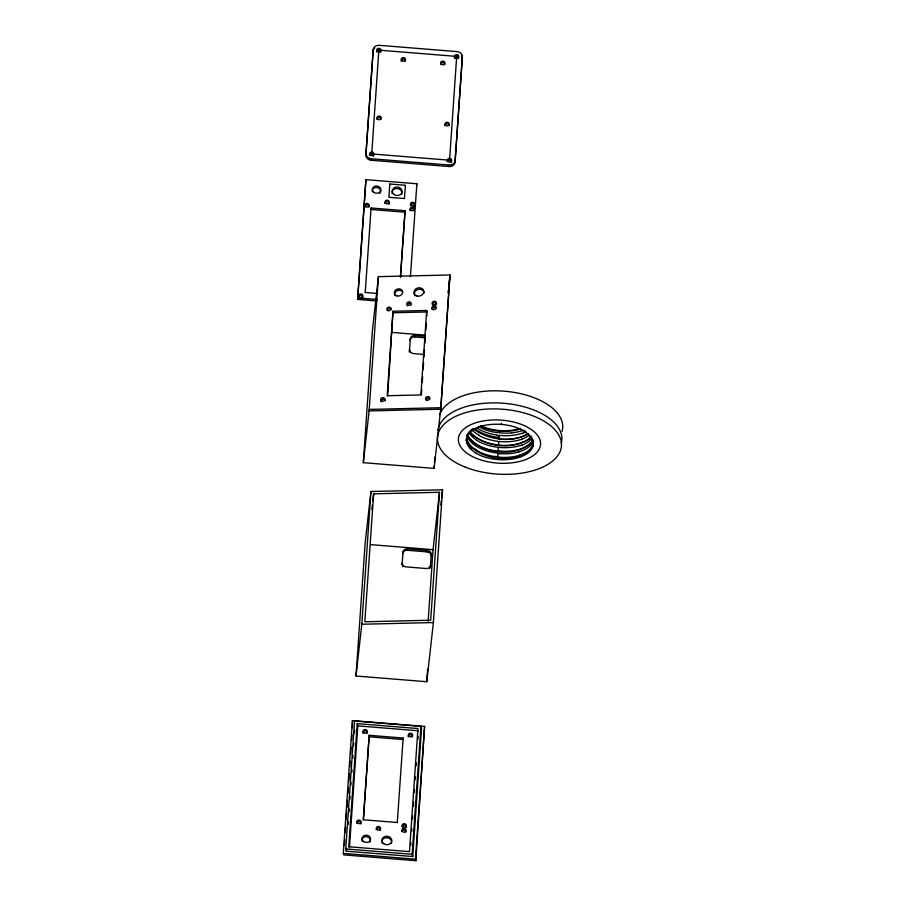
<?xml version="1.0" encoding="UTF-8"?>
<svg xmlns="http://www.w3.org/2000/svg" width="906" height="906" viewBox="0 0 906 906"><rect width="100%" height="100%" fill="white"/><g stroke="black" fill="none" stroke-linecap="round" stroke-linejoin="round"><path stroke-width="1.36" d="M365.899 154.96L373.204 49.694A5.685 4.836 6.4 0 1 379.195 45.323L457.02 51.597A5.685 4.836 6.4 0 1 462.354 56.885L455.05 162.151A5.685 4.836 6.4 0 1 449.059 166.523L371.222 160.249A5.685 4.836 6.4 0 1 365.899 154.96L373.204 49.694M376.907 300.973L357.621 299.41L365.922 179.66L416.873 183.771L410.407 276.772M357.621 299.41L365.922 179.66M365.209 292.547L371.098 207.995L405.061 210.724L400.509 276.908M363.317 462.672L372.457 329.92L378.425 276.658L450.01 274.971L440.882 407.723L434.076 468.379L363.317 462.672L369.297 409.41L440.882 407.723M378.425 276.658L369.127 410.916L440.712 409.229L449.84 276.477M343.295 853.361L352.434 720.598L424.586 726.419L415.854 860.7L343.702 854.879L343.295 853.361L415.458 859.171L415.854 860.7M344.371 845.094L344.756 839.511M345.231 832.523L345.616 826.929M346.103 819.941L346.579 812.954M346.964 807.371L347.451 800.383M347.927 793.396L348.312 787.801M348.787 780.813L349.274 773.826M349.75 766.838L350.135 761.255M350.622 754.268L351.098 747.28M351.585 740.293L351.97 734.698M352.445 727.711L352.434 720.598M356.001 676.012L365.129 543.249L370.939 491.494L442.524 489.806L433.396 622.558L426.76 681.72L356.001 676.012L361.811 624.245L370.939 491.494M345.764 848.933L354.563 721.006L420.95 726.363L421.539 728.605L412.74 856.532L346.352 851.176L345.764 848.933L412.151 854.29L412.74 856.532M346.352 851.176L346.545 848.367M348.187 824.46L348.38 821.651M349.059 811.81L349.252 809.001M349.931 799.16L350.124 796.351M350.894 785.106L351.086 782.286M351.766 772.444L351.958 769.636M352.728 758.39L352.921 755.581M353.6 745.74L353.793 742.931M354.473 733.09L354.665 730.27M357.224 723.645L348.753 846.748L409.478 851.64L417.949 728.537L357.224 723.645L357.813 725.887L349.444 847.586M373.634 493.838L364.835 621.765L430.69 620.214L439.489 492.286L373.634 493.838L372.853 500.859M393 311.256L387.19 395.729L420.882 394.937L426.692 310.464L393 311.256L387.677 395.82M400.429 276.976L405.061 210.724M363.317 819.851L369.195 735.298L403.159 738.039L397.281 822.591M369.195 735.298L363.385 819.783L397.349 822.523M409.512 352.117A4.258 3.624 6.4 0 1 409.41 351.109L410.327 338.765A4.258 3.624 6.4 0 1 414.823 335.48L425.39 336.341M402.094 564.766A4.258 3.624 6.4 0 1 402.094 564.438L403.011 552.094A4.258 3.624 6.4 0 1 407.507 548.821L427.315 550.418A4.258 3.624 6.4 0 1 431.313 554.381L430.395 566.714A4.258 3.624 6.4 0 1 429.569 568.64M421.369 395.027L421.754 389.399M422.241 382.355L422.626 376.726M423.113 369.682L423.6 362.638M423.985 357.009L424.472 349.965M424.959 342.932L425.344 337.292M425.831 330.26L426.307 323.216M426.794 316.183L426.692 310.464M455.05 162.151L462.354 56.885M434.076 468.379L434.268 465.593M434.461 462.796L434.846 457.202M410.645 845.491L410.837 842.693M411.607 831.504L411.8 828.707M412.479 818.911L412.672 816.113M413.34 806.329L413.634 802.127M414.302 792.331L414.495 789.534M415.175 779.749L415.367 776.952M416.137 765.763L416.33 762.954M417.96 739.183L418.153 736.385M412.151 854.29L420.95 726.363M428.13 621.357L433.057 549.67L439.489 492.286M426.76 681.72L427.621 669.138M415.458 859.171L424.586 726.419M498.3 447.711L498.096 450.69L499.455 450.826M498.515 444.665L498.719 441.686L497.688 441.562M498.934 438.629L499.138 435.65A33.126 17.35 6.2 0 1 496.986 435.344M499.444 431.097L499.342 432.592L497.315 432.332M501.403 424.404L501.482 423.227M371.222 160.249L371.392 158.765A5.685 4.836 6.4 0 1 366.058 153.488M371.098 207.995L370.928 209.467L404.891 212.208M371.902 509.297L372.377 505.084M416.703 185.254L416.873 183.771M410.327 338.765L410.158 340.248A4.258 3.624 6.4 0 1 414.654 336.964L425.22 337.813M409.41 351.109L409.58 349.625A4.258 3.624 6.4 0 0 413.578 353.589L424.144 354.439M414.654 336.964L414.823 335.48M403.011 552.094L402.842 553.577A4.258 3.624 6.4 0 1 407.338 550.293L427.145 551.89A4.258 3.624 6.4 0 1 431.143 555.854L431.313 554.381M402.094 564.438L402.264 562.954A4.258 3.624 6.4 0 0 406.262 566.918L426.069 568.515A4.258 3.624 6.4 0 0 430.565 565.242L430.395 566.714M449.059 166.523L449.217 165.039A5.685 4.836 6.4 0 0 455.208 160.679M407.338 550.293L407.507 548.821M447.994 292.978L448.3 290.226M448.912 284.733L450.01 274.971M403.159 738.039L403 739.523L369.036 736.782M427.145 551.89L427.315 550.418M440.826 504.936L441.29 500.814M441.596 498.062L442.524 489.806M532.49 443.668L532.411 444.2A33.126 16.58 5.3 0 1 524.132 453.453M533.441 445.129C521.777 466.647 476.239 460.78 466.069 440.146M533.09 440.678C517.836 458.866 479.58 454.608 467.077 434.733M531.482 437.077C514.2 450.746 484.325 448.017 469.467 431.562M528.538 433.476C511.697 443.057 488.674 440.373 473.453 428.912M523.011 441.992L522.343 442.253M522.717 445.073L522.128 445.299M523.17 430.18L522.241 430.52M522.966 433.238L521.935 433.612M513.056 432.57L511.777 432.706M393.397 312.751L427.088 311.958M361.811 624.245L433.396 622.558M371.392 158.765L449.217 165.039M365.277 292.468L377.508 293.453M357.791 297.938L377.066 299.49M391.902 332.423L425.14 335.107M370.735 544.642L433.057 549.67M357.813 725.887L418.538 730.78M499.115 453.872L497.892 453.747L497.688 456.726A33.126 17.384 6.2 0 1 494.846 456.364M476.148 453.226L475.435 452.785A25.085 13.137 3.9 0 1 471.63 449.693L471.313 449.297A33.08 17.327 3.9 0 1 481.652 426.137A33.08 17.327 3.9 0 1 526.918 433.351L527.722 433.895A29.83 15.617 3.9 0 1 533.124 445.027M476.137 449.795L474.982 449.048M526.918 433.351L527.598 433.895M373.034 51.166A5.685 4.836 6.4 0 1 374.767 48.007M461.596 55.889A5.685 4.836 6.4 0 1 462.185 58.358M447.258 161.687A2.129 1.812 6.4 0 1 449.92 159.954A2.129 1.812 6.4 0 1 451.211 162.684M454.506 58.414A2.129 1.812 6.4 0 1 456.443 56.081A2.129 1.812 6.4 0 1 458.595 58.403M376.67 52.129A2.129 1.812 6.4 0 1 378.617 49.807A2.129 1.812 6.4 0 1 380.758 52.129M369.433 155.413A2.129 1.812 6.4 0 1 371.981 153.646A2.129 1.812 6.4 0 1 373.487 156.24M440.554 63.93A2.14 1.823 6.4 0 1 443.045 62.65A2.14 1.823 6.4 0 1 444.744 64.768M401.132 61.132A2.129 1.812 6.4 0 1 403.193 59.071A2.129 1.812 6.4 0 1 405.322 61.2M376.805 119.218A2.14 1.823 6.4 0 1 381.064 119.139M444.823 125.504A2.14 1.823 6.4 0 1 446.862 123.748A2.14 1.823 6.4 0 1 449.093 125.458M364.778 207.044A2.129 1.812 6.4 0 1 366.771 204.892A2.129 1.812 6.4 0 1 368.946 207.044M362.038 298.629A2.129 1.812 6.4 0 1 359.036 298.391M358.55 297.564A2.129 1.812 6.4 0 1 360.543 295.413A2.129 1.812 6.4 0 1 362.728 297.564M410.056 210.702A2.129 1.812 6.4 0 1 412.06 208.55A2.129 1.812 6.4 0 1 414.235 210.702M384.869 203.476A2.129 1.812 6.4 0 1 387.417 201.721A2.129 1.812 6.4 0 1 388.923 204.314M410.361 205.209A2.129 1.812 6.4 0 1 412.977 203.793A2.129 1.812 6.4 0 1 414.472 206.206M413.125 207.281A2.129 1.812 6.4 0 1 412.728 207.349M372.287 191.766A4.258 3.624 6.4 0 1 377.315 187.576A4.258 3.624 6.4 0 1 379.852 193.374M392.139 193.533A4.972 4.236 6.4 0 1 397.27 188.539A4.972 4.236 6.4 0 1 401.664 194.303M532.943 446.103A33.477 17.531 3.9 0 1 510.474 459.285A33.477 17.531 3.9 0 1 476.114 453.306M471.346 449.297A33.126 18.143 5.2 0 1 469.772 447.598M520.44 428.368A32.661 17.101 3.9 0 1 480.474 425.605M520.667 428.923A33.08 17.327 3.9 0 1 480.191 426.126M511.879 432.875A33.126 17.361 6.2 0 1 499.319 432.774M497.235 432.66A33.126 18.052 5.5 0 1 478.311 426.398M522.094 439.138A33.126 16.682 5.6 0 1 498.742 441.437M498.481 444.925A33.126 18.018 5.6 0 1 475.491 437.111M522.581 442.411A33.126 17.361 6.2 0 1 498.47 445.005M475.14 436.839A33.126 18.007 2.3 0 1 469.784 431.777M497.734 441.29A33.126 17.429 6.2 0 1 478.708 435.412M479.081 435.197A33.126 17.995 5.6 0 1 472.094 430.033M475.944 439.897A33.126 17.35 6.2 0 0 498.345 447.304A33.126 16.682 5.6 0 0 521.754 445.061M498.062 451.029A33.126 18.301 4 0 1 467.507 434.382M475.718 439.467A33.126 18.063 5.5 0 1 469.138 432.841M497.96 453.147A33.126 17.373 6.2 0 1 467.111 435.22M520.169 455.027A33.126 17.35 6.2 0 1 497.654 457.032M474.755 449.15A33.126 18.301 4 0 1 466.681 436.182M494.789 456.579A33.126 17.973 5.7 0 1 475.877 449.92M521.618 433.385A33.126 16.727 5.7 0 1 499.172 435.356M499.059 437.496A33.126 17.361 6.2 0 1 474.631 428.663M522.989 436.443A33.126 17.339 6.2 0 1 498.889 439.036M497.054 435.073A33.126 17.429 6.2 0 1 476.692 427.859M476.488 427.938A33.126 18.029 5.5 0 1 476.25 427.768M528.243 433.702A33.126 16.659 5.5 0 1 523.056 436.398M531.641 436.171A33.126 16.625 5.5 0 1 523.509 442.185M499.444 451.075A33.126 17.293 6.2 0 0 519.636 449.251A33.126 16.693 5.6 0 0 532.354 439.988M523.928 453.351A33.126 16.716 5.7 0 1 520.021 454.925M527.371 433.951A33.126 16.376 3.9 0 1 532.49 443.668M525.967 431.664A33.126 16.625 2.4 0 1 522.841 433.159M529.138 435.276A33.126 16.376 4 0 1 522.218 439.059M531.856 437.983A33.126 16.376 4 0 1 522.592 444.925M522.354 430.599A33.126 16.942 6 0 1 513.136 432.694M524.834 430.282A33.126 16.659 5.5 0 1 523.974 430.656M532.751 439.806A33.126 16.568 2.5 0 1 532.671 440.69A33.126 16.365 4 0 1 518.787 451.924M518.855 451.969A33.126 16.772 5.8 0 1 499.127 453.578M469.92 447.564A33.126 18.199 4.9 0 1 466.511 438.798L466.533 438.391A33.126 18.301 3.9 0 1 472.841 428.629M437.972 430.599A62.129 32.525 3.9 0 1 506.295 403.51A62.129 32.525 3.9 0 1 561.222 443.476M439.693 414.665A62.129 32.525 3.9 0 1 510.837 391.89A62.129 32.525 3.9 0 1 562.048 431.415M402.887 566.794A4.258 3.624 6.4 0 1 402.649 566.476M401.992 826.657A2.129 1.812 6.4 0 1 404.608 825.241A2.129 1.812 6.4 0 1 406.103 827.642M403.589 828.73A2.129 1.812 6.4 0 1 403.193 828.605A2.129 1.812 6.4 0 0 402.604 831.719A2.129 1.812 6.4 0 0 406.035 830.666A2.129 1.812 6.4 0 0 403.147 828.616M356.692 823.158A2.129 1.812 6.4 0 1 359.229 821.561A2.129 1.812 6.4 0 1 360.815 823.996M363.012 733.328A2.129 1.812 6.4 0 1 365.061 730.995A2.129 1.812 6.4 0 1 367.043 733.475M408.3 736.974A2.129 1.812 6.4 0 1 410.237 734.653A2.129 1.812 6.4 0 1 412.389 736.963M401.834 830.983A2.129 1.812 6.4 0 1 405.865 832.15M376.183 829.42A2.129 1.812 6.4 0 1 378.799 828.005A2.129 1.812 6.4 0 1 380.294 830.417M362.117 841.323A4.258 3.624 6.4 0 1 366.624 836.714A4.258 3.624 6.4 0 1 369.818 842.274M381.879 840.802A4.972 4.236 6.4 0 1 387.881 837.88A4.972 4.236 6.4 0 1 391.517 843.124M381.992 843.146A4.972 4.236 6.4 0 1 381.856 842.739M387.258 310.316A2.129 1.789 -14.7 0 1 391.177 309.399M381.188 401.822A2.129 1.789 -14.7 0 1 382.74 399.206A2.129 1.789 -14.7 0 1 385.231 400.905M425.945 399.942A2.129 1.789 -14.7 0 1 429.874 398.855M432.162 309.422A2.129 1.789 -14.7 0 1 436.273 308.663M407.326 305.854A2.129 1.789 -14.7 0 1 408.968 303.397A2.129 1.789 -14.7 0 1 411.437 304.926M436.001 305.786A2.129 1.789 -14.7 0 1 434.484 306.353M432.513 304.926A2.129 1.789 -14.7 0 1 434.246 302.797A2.129 1.789 -14.7 0 1 436.658 303.997M395.016 295.696A4.258 3.579 -14.7 0 1 397.156 290.769A4.258 3.579 -14.7 0 1 402.728 292.196M414.971 295.866A4.972 4.168 -14.7 0 1 417.904 289.512A4.972 4.168 -14.7 0 1 424.167 292.966M378.855 50.147L371.72 153.941L449.557 160.215L456.692 56.421L378.855 50.147M389.818 184.02L388.901 197.293L404.472 198.55L405.378 185.266L389.818 184.02M394.133 194.552A4.972 4.236 6.4 0 0 402.06 191.981A4.972 4.236 6.4 0 0 395.243 187.304A4.972 4.236 6.4 0 0 394.133 194.552M370.395 155.322A2.129 1.812 6.4 0 0 373.827 154.269A2.129 1.812 6.4 0 0 370.939 152.231A2.129 1.812 6.4 0 0 370.395 155.322M448.232 161.596A2.129 1.812 6.4 0 0 451.652 160.555A2.129 1.812 6.4 0 0 448.776 158.505A2.129 1.812 6.4 0 0 448.232 161.596M455.367 57.803A2.129 1.812 6.4 0 0 458.798 56.761A2.129 1.812 6.4 0 0 455.911 54.711A2.129 1.812 6.4 0 0 455.367 57.803M377.542 51.529A2.129 1.812 6.4 0 0 380.962 50.487A2.129 1.812 6.4 0 0 378.085 48.437A2.129 1.812 6.4 0 0 377.542 51.529M441.46 64.337A2.14 1.823 6.4 0 0 444.914 63.284A2.14 1.823 6.4 0 0 442.015 61.223A2.14 1.823 6.4 0 0 441.46 64.337M402.083 60.793A2.129 1.812 6.4 0 0 405.492 59.728A2.129 1.812 6.4 0 0 402.592 57.701A2.129 1.812 6.4 0 0 402.083 60.793M377.791 119.286A2.14 1.823 6.4 0 0 381.233 118.199A2.14 1.823 6.4 0 0 378.3 116.172A2.14 1.823 6.4 0 0 377.791 119.286M445.865 125.538A2.14 1.823 6.4 0 0 449.251 124.36A2.14 1.823 6.4 0 0 446.262 122.401A2.14 1.823 6.4 0 0 445.865 125.538M410.973 210.271A2.129 1.812 6.4 0 0 414.404 209.218A2.129 1.812 6.4 0 0 411.517 207.168A2.129 1.812 6.4 0 0 410.973 210.271M365.684 206.613A2.129 1.812 6.4 0 0 369.116 205.571A2.129 1.812 6.4 0 0 366.239 203.522A2.129 1.812 6.4 0 0 365.684 206.613M359.467 297.134A2.129 1.812 6.4 0 0 362.887 296.081A2.129 1.812 6.4 0 0 360.01 294.031A2.129 1.812 6.4 0 0 359.467 297.134M411.301 205.436A2.129 1.812 6.4 0 0 414.733 204.394A2.129 1.812 6.4 0 0 411.845 202.344A2.129 1.812 6.4 0 0 411.301 205.436M385.831 203.386A2.129 1.812 6.4 0 0 389.263 202.332A2.129 1.812 6.4 0 0 386.375 200.294A2.129 1.812 6.4 0 0 385.831 203.386M373.952 192.389A4.258 3.624 6.4 0 0 380.814 190.294A4.258 3.624 6.4 0 0 375.05 186.194A4.258 3.624 6.4 0 0 373.952 192.389M476.873 458.549A41.178 21.563 3.9 0 0 540.508 444.937A41.178 21.563 3.9 0 0 481.029 421.403A41.178 21.563 3.9 0 0 476.873 458.549M465.367 467.156A62.129 32.525 3.9 0 0 561.38 446.624A62.129 32.525 3.9 0 0 471.652 411.12A62.129 32.525 3.9 0 0 465.367 467.156M357.655 823.237A2.129 1.812 6.4 0 0 361.075 822.184A2.129 1.812 6.4 0 0 358.198 820.134A2.129 1.812 6.4 0 0 357.655 823.237M363.884 732.716A2.129 1.812 6.4 0 0 367.304 731.674A2.129 1.812 6.4 0 0 364.427 729.624A2.129 1.812 6.4 0 0 363.884 732.716M409.161 736.374A2.129 1.812 6.4 0 0 412.592 735.321A2.129 1.812 6.4 0 0 409.705 733.271A2.129 1.812 6.4 0 0 409.161 736.374M402.932 826.884A2.129 1.812 6.4 0 0 406.364 825.842A2.129 1.812 6.4 0 0 403.476 823.792A2.129 1.812 6.4 0 0 402.932 826.884M377.134 829.658A2.129 1.812 6.4 0 0 380.554 828.616A2.129 1.812 6.4 0 0 377.677 826.566A2.129 1.812 6.4 0 0 377.134 829.658M363.68 841.595A4.258 3.624 6.4 0 0 370.531 839.5A4.258 3.624 6.4 0 0 364.767 835.4A4.258 3.624 6.4 0 0 363.68 841.595M383.77 843.713A4.972 4.236 6.4 0 0 391.777 841.266A4.972 4.236 6.4 0 0 385.05 836.487A4.972 4.236 6.4 0 0 383.77 843.713M433.057 309.603A2.129 1.789 -14.7 0 0 435.967 307.496A2.129 1.789 -14.7 0 0 432.604 306.534A2.129 1.789 -14.7 0 0 433.057 309.603M388.13 310.656A2.129 1.789 -14.7 0 0 391.052 308.561A2.129 1.789 -14.7 0 0 387.677 307.598A2.129 1.789 -14.7 0 0 388.13 310.656M381.902 401.177A2.129 1.789 -14.7 0 0 384.824 399.082A2.129 1.789 -14.7 0 0 381.46 398.108A2.129 1.789 -14.7 0 0 381.902 401.177M426.828 400.124A2.129 1.789 -14.7 0 0 429.75 398.017A2.129 1.789 -14.7 0 0 426.375 397.055A2.129 1.789 -14.7 0 0 426.828 400.124M433.385 304.778A2.129 1.789 -14.7 0 0 436.307 302.672A2.129 1.789 -14.7 0 0 432.943 301.709A2.129 1.789 -14.7 0 0 433.385 304.778M408.119 305.367A2.129 1.789 -14.7 0 0 411.03 303.272A2.129 1.789 -14.7 0 0 407.666 302.298A2.129 1.789 -14.7 0 0 408.119 305.367M396.839 295.888A4.258 3.579 -14.7 0 0 402.66 291.687A4.258 3.579 -14.7 0 0 395.933 289.761A4.258 3.579 -14.7 0 0 396.839 295.888M416.941 295.99A4.972 4.168 -14.7 0 0 423.736 291.086A4.972 4.168 -14.7 0 0 415.888 288.833A4.972 4.168 -14.7 0 0 416.941 295.99"/></g></svg>
